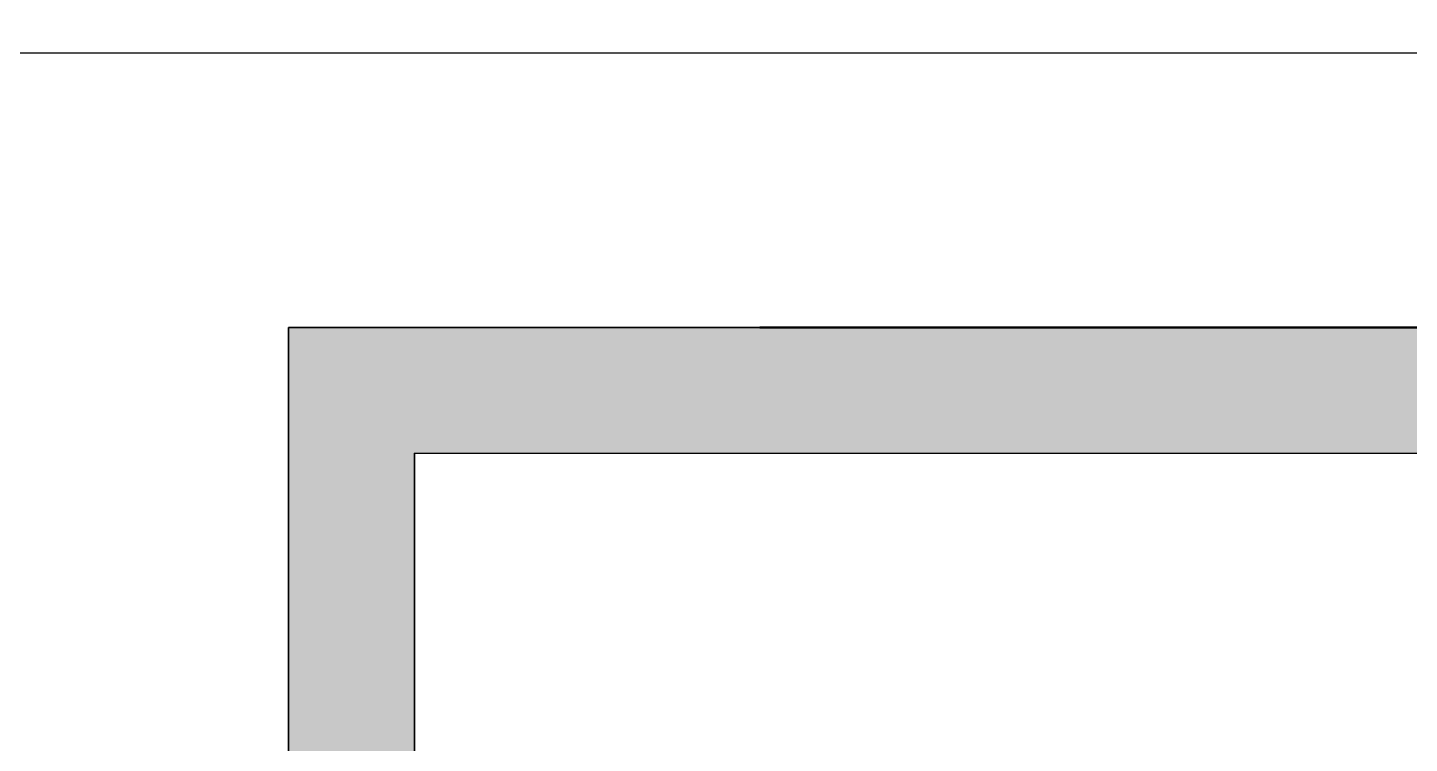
# Model space of a CAD drawing. Header units: feet. Extents: x 600 to 2744, y 411 to 1435.
# Drawn here: x 2315 to 2399.8, y 1047.2 to 1091.1 of the extents above; entities that cross this region are included whole.
import ezdxf

# ---------------------------------------------------------------- set-up
doc = ezdxf.new("R2010")
doc.units = ezdxf.units.FT
doc.layers.add('PQI-A-IN-FURN', color=39, linetype='Continuous', lineweight=13)
doc.layers.add('PQI-A-WALL', color=30, linetype='Continuous', lineweight=50)

msp = doc.modelspace()

# ---------------------------------------------------------------- hatches: boundary and pattern name
at = {"layer": 'PQI-A-IN-FURN', "true_color": 0x000000}
h = msp.add_hatch(color=18, dxfattribs=at)
h.dxf.hatch_style = 1
h.paths.add_polyline_path([(2331.01, 1045.369), (2338.737, 1045.369), (2338.737, 1064.999), (2489.366, 1064.989), (2489.366, 1042.205), (2497.092, 1042.205), (2497.092, 1064.988), (2497.092, 1116.487), (2497.092, 1120.35), (2497.092, 1158.549), (2489.366, 1158.549), (2489.366, 1072.715), (2359.948, 1072.726), (2331.01, 1072.726), (2331.01, 1064.999)])

# ---------------------------------------------------------------- linework, layer by layer
at = {"color": 1}
msp.add_lwpolyline([(2285.599, 1089.56), (2521.129, 1089.56), (2521.129, 947.177), (2285.599, 947.177)], close=True, dxfattribs=at)
at = {"layer": 'PQI-A-WALL', "color": 0, "lineweight": 35, "ltscale": 1000}
for p, q in [((2489.366, 1072.726), (2331.01, 1072.726)), ((2331.01, 1072.726), (2331.01, 1064.999)), ((2331.01, 1064.999), (2331.012, 1045.369)), ((2338.738, 1045.369), (2338.737, 1064.999)), ((2338.737, 1064.999), (2489.366, 1064.988))]:
    msp.add_line(p, q, dxfattribs=at)
at = {"layer": 'PQI-A-WALL', "ltscale": 1000}
msp.add_line((2489.366, 1072.715), (2359.948, 1072.726), dxfattribs=at)

doc.saveas('drawing.dxf')
